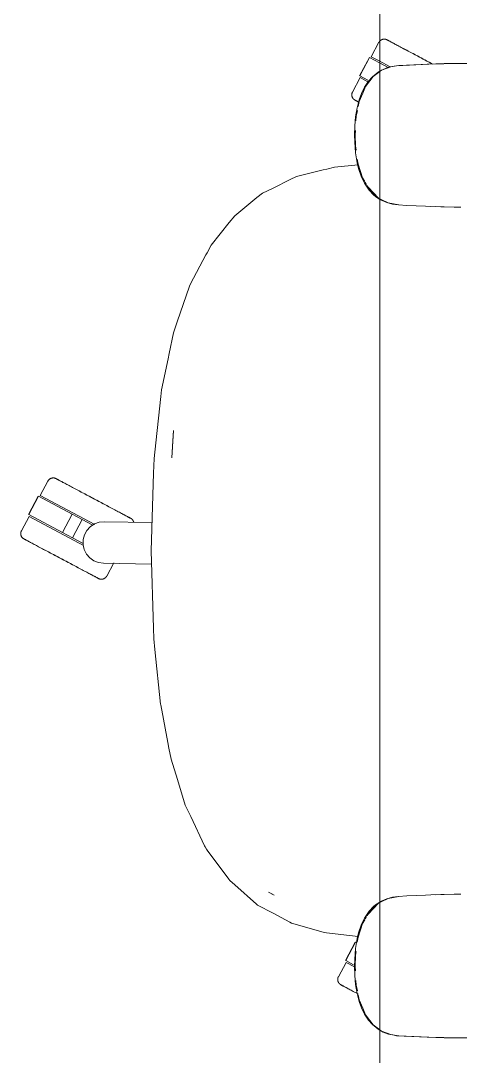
# Model space of a CAD drawing. Header units: millimetres. Extents: x 155927 to 317870, y -36033 to 97293.
# Drawn here: x 224398 to 224693, y 10103 to 10801 of the extents above; entities that cross this region are included whole.
import ezdxf

# ---------------------------------------------------------------- set-up
doc = ezdxf.new("R2010")
doc.units = ezdxf.units.MM
doc.header["$MEASUREMENT"] = 0
doc.layers.add('G-IMPT', color=8, linetype='CONTINUOUS', lineweight=9)
doc.layers.add('I-FURN', color=8, linetype='CONTINUOUS', lineweight=9)

msp = doc.modelspace()

# ---------------------------------------------------------------- linework, layer by layer
at = {"layer": 'G-IMPT'}
for p, q in [((224646.71, 10770.05), (224640.52, 10767.64)), ((224646.54, 10770.07), (224645.19, 10769.7)), ((224646.54, 10770.07), (224648.93, 10770.51)), ((224646.71, 10770.05), (224650.56, 10770.63)), ((224650.58, 10770.76), (224648.93, 10770.51)), ((224672.36, 10771.85), (224650.58, 10770.76)), ((224671.15, 10771.81), (224650.58, 10770.76)), ((224650.58, 10770.76), (224652.18, 10770.88)), ((224672.36, 10771.85), (224652.18, 10770.88)), ((224692.55, 10772.31), (224671.15, 10771.81)), ((224682.72, 10772.15), (224671.15, 10771.81)), ((224671.15, 10771.81), (224672.36, 10771.85)), ((224692.55, 10772.31), (224672.36, 10771.85)), ((224682.72, 10772.15), (224701.94, 10772.36)), ((224692.55, 10772.31), (224682.72, 10772.15)), ((224712.73, 10772.27), (224682.72, 10772.15)), ((224690.51, 10772.29), (224688.6, 10772.22)), ((224693.04, 10772.27), (224690.51, 10772.29)), ((224712.73, 10772.27), (224692.55, 10772.31)), ((224634.89, 10763.47), (224629.68, 10756.68)), ((224631.71, 10760.23), (224634.38, 10763.27)), ((224638.12, 10766.35), (224634.38, 10763.27)), ((224639.31, 10766.74), (224634.89, 10763.47)), ((224639.31, 10767.03), (224638.12, 10766.35)), ((224641.55, 10768.3), (224639.31, 10767.03)), ((224640.52, 10767.64), (224639.31, 10766.74)), ((224641.55, 10768.3), (224645.19, 10769.7)), ((224629.05, 10756.18), (224627.07, 10752.11)), ((224629.68, 10756.68), (224627.84, 10752.29)), ((224629.05, 10756.18), (224631.71, 10760.23)), ((224625.48, 10747.78), (224627.07, 10752.11)), ((224625.51, 10746.66), (224627.84, 10752.29)), ((224623.06, 10736.36), (224624.06, 10742.3)), ((224625.48, 10747.78), (224624.06, 10742.3)), ((224625.51, 10746.66), (224624.8, 10743.2)), ((224623.06, 10736.36), (224622.49, 10730.21)), ((224623.47, 10736.7), (224623.27, 10733.5)), ((224624.24, 10740.45), (224623.47, 10736.7)), ((224622.31, 10723.88), (224622.49, 10730.21)), ((224622.4, 10719.37), (224622.31, 10723.88)), ((224622.87, 10726.98), (224622.68, 10723.88)), ((224622.91, 10716.71), (224622.68, 10723.88)), ((224622.4, 10719.37), (224622.97, 10712.05)), ((224622.91, 10716.71), (224623.31, 10713.93)), ((224624.09, 10705.29), (224622.97, 10712.05)), ((224624.18, 10707.74), (224624.64, 10704.45)), ((224583.29, 10696.1), (224601.23, 10700.51)), ((224601.23, 10700.51), (224603.61, 10701.09)), ((224608.9, 10702.39), (224603.61, 10701.09)), ((224624.77, 10703.83), (224608.9, 10702.39)), ((224625.07, 10701.37), (224624.09, 10705.29)), ((224624.64, 10704.45), (224627.67, 10695.06)), ((224625.07, 10701.37), (224626.81, 10696.28)), ((224578.93, 10693.96), (224567.46, 10688.31)), ((224578.93, 10693.96), (224583.29, 10696.1)), ((224626.81, 10696.28), (224629.01, 10691.64)), ((224627.67, 10695.06), (224629.14, 10692.61)), ((224560.3, 10684.78), (224567.46, 10688.31)), ((224629.01, 10691.64), (224629.82, 10690.27)), ((224629.42, 10692.14), (224630.28, 10690.7)), ((224632.26, 10686.81), (224629.82, 10690.27)), ((224630.75, 10689.91), (224632.63, 10686.76)), ((224631.44, 10688.84), (224632.72, 10687.37)), ((224631.44, 10688.84), (224638.34, 10681.45)), ((224635.13, 10683.77), (224632.26, 10686.81)), ((224632.63, 10686.76), (224638.34, 10681.45)), ((224632.85, 10687.22), (224635.93, 10683.69)), ((224556.64, 10681.81), (224541.69, 10669.64)), ((224556.64, 10681.81), (224560.3, 10684.78)), ((224635.13, 10683.77), (224636.45, 10682.63)), ((224638.34, 10681.45), (224635.93, 10683.69)), ((224639.31, 10680.68), (224636.45, 10682.63)), ((224640.58, 10680.35), (224639.31, 10680.98)), ((224639.67, 10680.43), (224644, 10678.44)), ((224640.58, 10680.35), (224644.84, 10678.25)), ((224647.95, 10677.38), (224644, 10678.44)), ((224644.84, 10678.25), (224652.18, 10676.88)), ((224651.96, 10676.88), (224647.95, 10677.38)), ((224657.62, 10676.59), (224651.96, 10676.88)), ((224657.62, 10676.59), (224670.18, 10675.98)), ((224673.73, 10675.85), (224670.18, 10675.98)), ((224689.4, 10675.48), (224673.73, 10675.85)), ((224677.13, 10675.8), (224680.45, 10675.65)), ((224682.67, 10675.65), (224680.45, 10675.65)), ((224689.4, 10675.48), (224693.91, 10675.42)), ((224541.69, 10669.64), (224537.93, 10664.98)), ((224525.73, 10649.84), (224537.93, 10664.98)), ((224522.29, 10643.34), (224523.02, 10644.71)), ((224525.73, 10649.84), (224523.02, 10644.71)), ((224522.29, 10643.34), (224511.99, 10623.83)), ((224511.99, 10623.83), (224511.12, 10622.17)), ((224502.97, 10598.08), (224511.12, 10622.17)), ((224502.97, 10598.08), (224500.45, 10590.64)), ((224497.58, 10576.82), (224500.45, 10590.64)), ((224496.82, 10573.14), (224497.58, 10576.82)), ((224496.82, 10573.14), (224492.47, 10552.2)), ((224487.85, 10510.33), (224491.98, 10547.78)), ((224492.47, 10552.2), (224491.98, 10547.78)), ((224499.25, 10506.5), (224500.5, 10524.78)), ((224500.5, 10524.78), (224499.89, 10517.83)), ((224499.25, 10506.5), (224499.89, 10517.83)), ((224487.05, 10496.02), (224487.37, 10505.96)), ((224487.85, 10510.33), (224487.37, 10505.96)), ((224487.05, 10496.02), (224485.34, 10443.84)), ((224485.34, 10443.84), (224486.96, 10391.67)), ((224486.96, 10391.67), (224487.19, 10384.42)), ((224487.92, 10377.35), (224487.19, 10384.42)), ((224491.74, 10340.36), (224487.92, 10377.35)), ((224491.74, 10340.36), (224491.83, 10339.9)), ((224496.7, 10314.52), (224491.83, 10339.9)), ((224496.7, 10314.52), (224497.4, 10310.85)), ((224498.86, 10303.25), (224497.4, 10310.85)), ((224503.05, 10289.64), (224498.86, 10303.25)), ((224508.37, 10272.37), (224503.05, 10289.64)), ((224508.37, 10272.37), (224511.56, 10265.61)), ((224512, 10264.69), (224511.56, 10265.61)), ((224521.26, 10245.05), (224512, 10264.69)), ((224521.26, 10245.05), (224521.68, 10244.34)), ((224522.62, 10242.76), (224521.68, 10244.34)), ((224523.08, 10241.99), (224522.62, 10242.76)), ((224523.08, 10241.99), (224537.65, 10222.49)), ((224537.65, 10222.49), (224538.38, 10221.52)), ((224541.64, 10218.65), (224538.38, 10221.52)), ((224541.64, 10218.65), (224556.42, 10205.64)), ((224564.39, 10213.66), (224568.28, 10211.7)), ((224564.39, 10213.66), (224566.69, 10212.48)), ((224566.69, 10212.48), (224568.28, 10211.7)), ((224657.62, 10211.15), (224670.18, 10211.77)), ((224673.73, 10211.89), (224670.18, 10211.77)), ((224689.4, 10212.27), (224673.73, 10211.89)), ((224677.13, 10211.95), (224680.45, 10212.1)), ((224682.67, 10212.1), (224680.45, 10212.1)), ((224689.4, 10212.27), (224693.91, 10212.32)), ((224556.42, 10205.64), (224557.09, 10205.05)), ((224567.53, 10199.47), (224557.09, 10205.05)), ((224631.44, 10198.9), (224638.34, 10206.3)), ((224632.63, 10200.99), (224638.34, 10206.3)), ((224635.13, 10203.98), (224636.45, 10205.12)), ((224638.34, 10206.3), (224635.93, 10204.06)), ((224639.31, 10207.07), (224636.45, 10205.12)), ((224640.58, 10207.4), (224639.31, 10206.77)), ((224639.67, 10207.32), (224644, 10209.31)), ((224640.58, 10207.4), (224644.84, 10209.5)), ((224647.95, 10210.37), (224644, 10209.31)), ((224644.84, 10209.5), (224652.18, 10210.87)), ((224651.96, 10210.87), (224647.95, 10210.37)), ((224657.62, 10211.15), (224651.96, 10210.87)), ((224578.76, 10193.46), (224567.53, 10199.47)), ((224632.26, 10200.94), (224629.82, 10197.48)), ((224630.75, 10197.84), (224632.63, 10200.99)), ((224631.44, 10198.9), (224632.72, 10200.37)), ((224635.13, 10203.98), (224632.26, 10200.94)), ((224632.85, 10200.53), (224635.93, 10204.06)), ((224579.87, 10192.86), (224578.76, 10193.46)), ((224601.22, 10186.85), (224579.87, 10192.86)), ((224624.64, 10183.3), (224627.67, 10192.69)), ((224625.07, 10186.38), (224626.81, 10191.47)), ((224626.81, 10191.47), (224629.01, 10196.11)), ((224627.67, 10192.69), (224629.14, 10195.14)), ((224629.01, 10196.11), (224629.82, 10197.48)), ((224629.42, 10195.61), (224630.28, 10197.05)), ((224601.22, 10186.85), (224603.48, 10186.22)), ((224624.76, 10183.8), (224603.48, 10186.22)), ((224625.07, 10186.38), (224624.09, 10182.46)), ((224624.09, 10182.46), (224622.97, 10175.69)), ((224624.18, 10180.01), (224624.64, 10183.3)), ((224622.4, 10168.38), (224622.97, 10175.69)), ((224622.91, 10171.04), (224622.68, 10163.87)), ((224622.91, 10171.04), (224623.31, 10173.82)), ((224622.4, 10168.38), (224622.31, 10163.87)), ((224622.31, 10163.87), (224622.49, 10157.53)), ((224622.87, 10160.76), (224622.68, 10163.87)), ((224623.06, 10151.38), (224622.49, 10157.53)), ((224623.06, 10151.38), (224624.06, 10145.45)), ((224623.47, 10151.05), (224623.27, 10154.25)), ((224624.24, 10147.3), (224623.47, 10151.05)), ((224625.48, 10139.97), (224624.06, 10145.45)), ((224625.51, 10141.09), (224624.8, 10144.55)), ((224625.48, 10139.97), (224627.07, 10135.64)), ((224625.51, 10141.09), (224627.84, 10135.46)), ((224629.05, 10131.56), (224627.07, 10135.64)), ((224629.68, 10131.07), (224627.84, 10135.46)), ((224629.05, 10131.56), (224631.71, 10127.52)), ((224634.89, 10124.28), (224629.68, 10131.07)), ((224631.71, 10127.52), (224634.38, 10124.48)), ((224638.12, 10121.4), (224634.38, 10124.48)), ((224639.31, 10121.01), (224634.89, 10124.28)), ((224639.31, 10120.72), (224638.12, 10121.4)), ((224640.52, 10120.11), (224639.31, 10121.01)), ((224641.55, 10119.44), (224639.31, 10120.72)), ((224646.71, 10117.7), (224640.52, 10120.11)), ((224641.55, 10119.44), (224645.19, 10118.05)), ((224646.54, 10117.68), (224645.19, 10118.05)), ((224646.54, 10117.68), (224648.93, 10117.24)), ((224646.71, 10117.7), (224650.56, 10117.12)), ((224650.58, 10116.98), (224648.93, 10117.24)), ((224671.15, 10115.94), (224650.58, 10116.98)), ((224672.36, 10115.9), (224650.58, 10116.98)), ((224650.58, 10116.98), (224652.18, 10116.87)), ((224672.36, 10115.9), (224652.18, 10116.87)), ((224692.55, 10115.43), (224671.15, 10115.94)), ((224682.72, 10115.59), (224671.15, 10115.94)), ((224671.15, 10115.94), (224672.36, 10115.9)), ((224692.55, 10115.43), (224672.36, 10115.9)), ((224712.73, 10115.48), (224682.72, 10115.59)), ((224692.55, 10115.43), (224682.72, 10115.59)), ((224682.72, 10115.59), (224701.94, 10115.39)), ((224690.51, 10115.45), (224688.6, 10115.52)), ((224693.04, 10115.48), (224690.51, 10115.45)), ((224712.73, 10115.48), (224692.55, 10115.43))]:
    msp.add_line(p, q, dxfattribs=at)
at = {"layer": 'I-FURN'}
for p, q in [((224639.31, 9386.07), (224639.31, 10986.07)), ((224639.31, 10986.07), (224639.31, 9386.07)), ((224638.75, 10786.51), (224633.6, 10776.82)), ((224638.75, 10786.51), (224638.83, 10786.65)), ((224638.83, 10786.65), (224638.91, 10786.78)), ((224638.91, 10786.78), (224639, 10786.92)), ((224639, 10786.92), (224639.09, 10787.05)), ((224639.09, 10787.05), (224639.19, 10787.18)), ((224639.19, 10787.18), (224639.3, 10787.3)), ((224639.3, 10787.3), (224639.41, 10787.42)), ((224639.41, 10787.42), (224639.52, 10787.53)), ((224639.52, 10787.53), (224639.64, 10787.64)), ((224639.64, 10787.64), (224639.77, 10787.74)), ((224639.77, 10787.74), (224639.89, 10787.84)), ((224639.89, 10787.84), (224640.02, 10787.94)), ((224640.02, 10787.94), (224640.16, 10788.02)), ((224640.16, 10788.02), (224640.3, 10788.11)), ((224640.3, 10788.11), (224640.44, 10788.19)), ((224640.44, 10788.19), (224640.58, 10788.26)), ((224640.58, 10788.26), (224640.73, 10788.32)), ((224640.73, 10788.32), (224640.88, 10788.38)), ((224640.88, 10788.38), (224641.03, 10788.44)), ((224641.03, 10788.44), (224641.18, 10788.49)), ((224641.18, 10788.49), (224641.34, 10788.53)), ((224641.34, 10788.53), (224641.5, 10788.56)), ((224641.5, 10788.56), (224641.66, 10788.59)), ((224641.66, 10788.59), (224641.82, 10788.61)), ((224641.82, 10788.61), (224641.98, 10788.63)), ((224641.98, 10788.63), (224642.14, 10788.64)), ((224642.14, 10788.64), (224642.3, 10788.64)), ((224642.3, 10788.64), (224642.46, 10788.64)), ((224642.46, 10788.64), (224642.62, 10788.63)), ((224642.62, 10788.63), (224642.78, 10788.62)), ((224642.78, 10788.62), (224642.94, 10788.59)), ((224642.94, 10788.59), (224643.1, 10788.57)), ((224643.1, 10788.57), (224643.26, 10788.53)), ((224643.26, 10788.53), (224643.41, 10788.49)), ((224643.41, 10788.49), (224643.57, 10788.44)), ((224643.57, 10788.44), (224643.72, 10788.39)), ((224643.72, 10788.39), (224643.87, 10788.33)), ((224643.87, 10788.33), (224644.01, 10788.26)), ((224644.01, 10788.26), (224644.16, 10788.19)), ((224644.16, 10788.19), (224644.2, 10788.17)), ((224644.2, 10788.17), (224644.22, 10788.16)), ((224644.25, 10788.15), (224644.2, 10788.17)), ((224644.2, 10788.17), (224644.2, 10788.17)), ((224644.22, 10788.16), (224644.28, 10788.13)), ((224644.33, 10788.1), (224644.25, 10788.15)), ((224644.28, 10788.13), (224644.38, 10788.08)), ((224644.45, 10788.04), (224644.33, 10788.1)), ((224644.38, 10788.08), (224644.52, 10788)), ((224644.61, 10787.95), (224644.45, 10788.04)), ((224644.52, 10788), (224644.7, 10787.91)), ((224644.81, 10787.85), (224644.61, 10787.95)), ((224644.7, 10787.91), (224644.92, 10787.79)), ((224645.05, 10787.72), (224644.81, 10787.85)), ((224644.92, 10787.79), (224645.18, 10787.65)), ((224645.33, 10787.57), (224645.05, 10787.72)), ((224645.18, 10787.65), (224645.47, 10787.49)), ((224645.65, 10787.4), (224645.33, 10787.57)), ((224645.47, 10787.49), (224645.81, 10787.32)), ((224646.01, 10787.21), (224645.65, 10787.4)), ((224645.81, 10787.32), (224646.18, 10787.12)), ((224646.4, 10787), (224646.01, 10787.21)), ((224646.18, 10787.12), (224646.59, 10786.9)), ((224646.83, 10786.77), (224646.4, 10787)), ((224646.59, 10786.9), (224647.04, 10786.66)), ((224647.29, 10786.53), (224646.83, 10786.77)), ((224647.04, 10786.66), (224647.52, 10786.41)), ((224647.8, 10786.26), (224647.29, 10786.53)), ((224647.52, 10786.41), (224648.04, 10786.13)), ((224648.33, 10785.98), (224647.8, 10786.26)), ((224648.04, 10786.13), (224648.59, 10785.84)), ((224648.9, 10785.67), (224648.33, 10785.98)), ((224648.59, 10785.84), (224649.17, 10785.53)), ((224649.5, 10785.35), (224648.9, 10785.67)), ((224650.14, 10785.02), (224649.5, 10785.35)), ((224650.8, 10784.66), (224650.14, 10785.02)), ((224651.49, 10784.29), (224650.8, 10784.66)), ((224652.22, 10783.91), (224651.49, 10784.29)), ((224652.97, 10783.51), (224652.22, 10783.91)), ((224653.74, 10783.1), (224652.97, 10783.51)), ((224654.54, 10782.67), (224653.74, 10783.1)), ((224655.37, 10782.23), (224654.54, 10782.67)), ((224654.92, 10782.47), (224655.75, 10782.03)), ((224656.21, 10781.78), (224655.37, 10782.23)), ((224655.75, 10782.03), (224656.61, 10781.57)), ((224657.08, 10781.32), (224656.21, 10781.78)), ((224656.61, 10781.57), (224657.49, 10781.11)), ((224657.97, 10780.85), (224657.08, 10781.32)), ((224657.49, 10781.11), (224658.38, 10780.63)), ((224658.87, 10780.37), (224657.97, 10780.85)), ((224658.38, 10780.63), (224659.3, 10780.14)), ((224659.8, 10779.88), (224658.87, 10780.37)), ((224659.3, 10780.14), (224660.23, 10779.65)), ((224660.73, 10779.38), (224659.8, 10779.88)), ((224660.23, 10779.65), (224661.17, 10779.15)), ((224661.69, 10778.87), (224660.73, 10779.38)), ((224661.17, 10779.15), (224662.13, 10778.64)), ((224662.65, 10778.36), (224661.69, 10778.87)), ((224662.13, 10778.64), (224663.1, 10778.12)), ((224663.62, 10777.84), (224662.65, 10778.36)), ((224663.1, 10778.12), (224664.08, 10777.6)), ((224664.61, 10777.32), (224663.62, 10777.84)), ((224664.08, 10777.6), (224665.06, 10777.08)), ((224665.6, 10776.79), (224664.61, 10777.32)), ((224665.06, 10777.08), (224666.06, 10776.55)), ((224632.3, 10776.38), (224625.73, 10764.01)), ((224625.9, 10763.92), (224632.47, 10776.29)), ((224632.47, 10776.29), (224639.17, 10772.73)), ((224638.88, 10774.01), (224633.6, 10776.82)), ((224646.26, 10770.09), (224638.88, 10774.01)), ((224639.17, 10772.73), (224644.98, 10769.64)), ((224666.6, 10776.26), (224665.6, 10776.79)), ((224666.06, 10776.55), (224667.06, 10776.02)), ((224667.6, 10775.73), (224666.6, 10776.26)), ((224667.06, 10776.02), (224668.06, 10775.49)), ((224668.6, 10775.2), (224667.6, 10775.73)), ((224668.06, 10775.49), (224669.06, 10774.95)), ((224669.61, 10774.66), (224668.6, 10775.2)), ((224669.06, 10774.95), (224670.07, 10774.42)), ((224670.61, 10774.13), (224669.61, 10774.66)), ((224670.07, 10774.42), (224671.07, 10773.88)), ((224671.61, 10773.6), (224670.61, 10774.13)), ((224671.07, 10773.88), (224672.07, 10773.35)), ((224672.61, 10773.06), (224671.61, 10773.6)), ((224672.07, 10773.35), (224673.07, 10772.82)), ((224673.61, 10772.54), (224672.61, 10773.06)), ((224673.07, 10772.82), (224674.06, 10772.29)), ((224674.6, 10772.01), (224673.61, 10772.54)), ((224674.06, 10772.29), (224675.05, 10771.77)), ((224631.19, 10761.11), (224625.9, 10763.92)), ((224626.09, 10762.69), (224620.94, 10753.01)), ((224631.28, 10759.93), (224626.09, 10762.69)), ((224620.46, 10751.11), (224620.47, 10751.27)), ((224620.47, 10750.95), (224620.46, 10751.11)), ((224620.47, 10751.27), (224620.48, 10751.43)), ((224620.48, 10750.79), (224620.47, 10750.95)), ((224620.48, 10751.43), (224620.49, 10751.59)), ((224620.49, 10750.62), (224620.48, 10750.79)), ((224620.49, 10751.59), (224620.51, 10751.75)), ((224620.52, 10750.47), (224620.49, 10750.62)), ((224620.51, 10751.75), (224620.54, 10751.91)), ((224620.55, 10750.31), (224620.52, 10750.47)), ((224620.54, 10751.91), (224620.58, 10752.07)), ((224620.58, 10750.15), (224620.55, 10750.31)), ((224620.58, 10752.07), (224620.62, 10752.22)), ((224620.62, 10749.99), (224620.58, 10750.15)), ((224620.62, 10752.22), (224620.67, 10752.38)), ((224620.67, 10749.84), (224620.62, 10749.99)), ((224620.67, 10752.38), (224620.72, 10752.53)), ((224620.73, 10749.69), (224620.67, 10749.84)), ((224620.72, 10752.53), (224620.78, 10752.68)), ((224620.79, 10749.54), (224620.73, 10749.69)), ((224620.78, 10752.68), (224620.84, 10752.82)), ((224620.85, 10749.39), (224620.79, 10749.54)), ((224620.84, 10752.82), (224620.92, 10752.97)), ((224620.92, 10749.25), (224620.85, 10749.39)), ((224620.92, 10752.97), (224620.94, 10753.01)), ((224621, 10749.11), (224620.92, 10749.25)), ((224621.08, 10748.97), (224621, 10749.11)), ((224621.17, 10748.83), (224621.08, 10748.97)), ((224621.27, 10748.7), (224621.17, 10748.83)), ((224621.37, 10748.57), (224621.27, 10748.7)), ((224621.47, 10748.45), (224621.37, 10748.57)), ((224621.58, 10748.33), (224621.47, 10748.45)), ((224621.69, 10748.22), (224621.58, 10748.33)), ((224621.81, 10748.11), (224621.69, 10748.22)), ((224621.93, 10748), (224621.81, 10748.11)), ((224622.06, 10747.9), (224621.93, 10748)), ((224622.19, 10747.81), (224622.06, 10747.9)), ((224622.32, 10747.72), (224622.19, 10747.81)), ((224622.46, 10747.64), (224622.32, 10747.72)), ((224622.6, 10747.56), (224622.46, 10747.64)), ((224622.61, 10747.55), (224622.6, 10747.56)), ((224622.6, 10747.56), (224622.62, 10747.55)), ((224622.65, 10747.53), (224622.61, 10747.55)), ((224622.62, 10747.55), (224622.68, 10747.51)), ((224622.73, 10747.49), (224622.65, 10747.53)), ((224622.68, 10747.51), (224622.78, 10747.46)), ((224622.85, 10747.42), (224622.73, 10747.49)), ((224622.78, 10747.46), (224622.92, 10747.39)), ((224623.02, 10747.34), (224622.85, 10747.42)), ((224622.92, 10747.39), (224623.1, 10747.29)), ((224623.22, 10747.23), (224623.02, 10747.34)), ((224623.1, 10747.29), (224623.32, 10747.17)), ((224623.46, 10747.1), (224623.22, 10747.23)), ((224623.32, 10747.17), (224623.58, 10747.04)), ((224623.74, 10746.95), (224623.46, 10747.1)), ((224623.58, 10747.04), (224623.88, 10746.88)), ((224624.05, 10746.78), (224623.74, 10746.95)), ((224623.88, 10746.88), (224624.21, 10746.7)), ((224624.41, 10746.6), (224624.05, 10746.78)), ((224624.21, 10746.7), (224624.59, 10746.5)), ((224624.8, 10746.39), (224624.41, 10746.6)), ((224624.59, 10746.5), (224625, 10746.28)), ((224625.23, 10746.16), (224624.8, 10746.39)), ((224415.89, 10490.77), (224410.74, 10481.08)), ((224415.89, 10490.77), (224415.97, 10490.91)), ((224415.97, 10490.91), (224416.06, 10491.05)), ((224416.06, 10491.05), (224416.14, 10491.18)), ((224416.14, 10491.18), (224416.24, 10491.31)), ((224416.24, 10491.31), (224416.34, 10491.44)), ((224416.34, 10491.44), (224416.44, 10491.56)), ((224416.44, 10491.56), (224416.55, 10491.68)), ((224416.55, 10491.68), (224416.67, 10491.79)), ((224416.67, 10491.79), (224416.79, 10491.9)), ((224416.79, 10491.9), (224416.91, 10492)), ((224416.91, 10492), (224417.04, 10492.1)), ((224417.04, 10492.1), (224417.17, 10492.2)), ((224417.17, 10492.2), (224417.3, 10492.29)), ((224417.3, 10492.29), (224417.44, 10492.37)), ((224417.44, 10492.37), (224417.58, 10492.45)), ((224417.58, 10492.45), (224417.73, 10492.52)), ((224417.73, 10492.52), (224417.87, 10492.58)), ((224417.87, 10492.58), (224418.02, 10492.64)), ((224418.02, 10492.64), (224418.18, 10492.7)), ((224418.18, 10492.7), (224418.33, 10492.75)), ((224418.33, 10492.75), (224418.48, 10492.79)), ((224418.48, 10492.79), (224418.64, 10492.82)), ((224418.64, 10492.82), (224418.8, 10492.85)), ((224418.8, 10492.85), (224418.96, 10492.88)), ((224418.96, 10492.88), (224419.12, 10492.89)), ((224419.12, 10492.89), (224419.28, 10492.9)), ((224419.28, 10492.9), (224419.44, 10492.91)), ((224419.44, 10492.91), (224419.6, 10492.9)), ((224419.6, 10492.9), (224419.76, 10492.89)), ((224419.76, 10492.89), (224419.93, 10492.88)), ((224419.93, 10492.88), (224420.08, 10492.86)), ((224420.08, 10492.86), (224420.24, 10492.83)), ((224420.24, 10492.83), (224420.4, 10492.79)), ((224420.4, 10492.79), (224420.56, 10492.75)), ((224420.56, 10492.75), (224420.71, 10492.7)), ((224420.71, 10492.7), (224420.86, 10492.65)), ((224420.86, 10492.65), (224421.01, 10492.59)), ((224421.01, 10492.59), (224421.16, 10492.53)), ((224421.16, 10492.53), (224421.3, 10492.45)), ((224421.3, 10492.45), (224421.34, 10492.43)), ((224421.34, 10492.43), (224421.36, 10492.42)), ((224421.35, 10492.43), (224421.34, 10492.43)), ((224421.39, 10492.41), (224421.35, 10492.43)), ((224421.36, 10492.42), (224421.42, 10492.39)), ((224421.47, 10492.37), (224421.39, 10492.41)), ((224421.42, 10492.39), (224421.52, 10492.34)), ((224421.59, 10492.3), (224421.47, 10492.37)), ((224421.52, 10492.34), (224421.66, 10492.26)), ((224421.76, 10492.21), (224421.59, 10492.3)), ((224421.66, 10492.26), (224421.84, 10492.17)), ((224421.96, 10492.11), (224421.76, 10492.21)), ((224421.84, 10492.17), (224422.06, 10492.05)), ((224422.2, 10491.98), (224421.96, 10492.11)), ((224422.06, 10492.05), (224422.32, 10491.91)), ((224422.48, 10491.83), (224422.2, 10491.98)), ((224422.32, 10491.91), (224422.62, 10491.76)), ((224422.8, 10491.66), (224422.48, 10491.83)), ((224422.62, 10491.76), (224422.95, 10491.58)), ((224423.15, 10491.47), (224422.8, 10491.66)), ((224422.95, 10491.58), (224423.33, 10491.38)), ((224423.54, 10491.26), (224423.15, 10491.47)), ((224423.33, 10491.38), (224423.74, 10491.16)), ((224423.97, 10491.04), (224423.54, 10491.26)), ((224423.74, 10491.16), (224424.18, 10490.92)), ((224424.44, 10490.79), (224423.97, 10491.04)), ((224424.18, 10490.92), (224424.67, 10490.67)), ((224424.94, 10490.52), (224424.44, 10490.79)), ((224424.67, 10490.67), (224425.18, 10490.39)), ((224425.48, 10490.24), (224424.94, 10490.52)), ((224425.18, 10490.39), (224425.73, 10490.1)), ((224426.05, 10489.93), (224425.48, 10490.24)), ((224425.73, 10490.1), (224426.32, 10489.79)), ((224426.65, 10489.61), (224426.05, 10489.93)), ((224427.28, 10489.28), (224426.65, 10489.61)), ((224427.94, 10488.92), (224427.28, 10489.28)), ((224428.64, 10488.56), (224427.94, 10488.92)), ((224429.36, 10488.17), (224428.64, 10488.56)), ((224430.11, 10487.77), (224429.36, 10488.17)), ((224430.89, 10487.36), (224430.11, 10487.77)), ((224431.69, 10486.93), (224430.89, 10487.36)), ((224432.51, 10486.5), (224431.69, 10486.93)), ((224432.06, 10486.73), (224432.9, 10486.29)), ((224433.36, 10486.05), (224432.51, 10486.5)), ((224432.9, 10486.29), (224433.76, 10485.83)), ((224434.23, 10485.58), (224433.36, 10486.05)), ((224433.76, 10485.83), (224434.63, 10485.37)), ((224435.11, 10485.11), (224434.23, 10485.58)), ((224434.63, 10485.37), (224435.53, 10484.89)), ((224436.02, 10484.63), (224435.11, 10485.11)), ((224435.53, 10484.89), (224436.44, 10484.41)), ((224436.94, 10484.14), (224436.02, 10484.63)), ((224436.44, 10484.41), (224437.37, 10483.91)), ((224437.88, 10483.64), (224436.94, 10484.14)), ((224437.37, 10483.91), (224438.32, 10483.41)), ((224409.45, 10480.64), (224402.88, 10468.28)), ((224403.05, 10468.19), (224409.62, 10480.55)), ((224409.62, 10480.55), (224432.33, 10468.47)), ((224447.49, 10461.54), (224410.74, 10481.08)), ((224438.83, 10483.14), (224437.88, 10483.64)), ((224438.32, 10483.41), (224439.27, 10482.9)), ((224439.79, 10482.62), (224438.83, 10483.14)), ((224439.27, 10482.9), (224440.24, 10482.39)), ((224440.77, 10482.11), (224439.79, 10482.62)), ((224440.24, 10482.39), (224441.22, 10481.87)), ((224441.75, 10481.58), (224440.77, 10482.11)), ((224441.22, 10481.87), (224442.21, 10481.34)), ((224442.74, 10481.06), (224441.75, 10481.58)), ((224442.21, 10481.34), (224443.2, 10480.81)), ((224443.74, 10480.53), (224442.74, 10481.06)), ((224443.2, 10480.81), (224444.2, 10480.28)), ((224444.74, 10479.99), (224443.74, 10480.53)), ((224444.2, 10480.28), (224445.2, 10479.75)), ((224445.75, 10479.46), (224444.74, 10479.99)), ((224445.2, 10479.75), (224446.21, 10479.21)), ((224446.75, 10478.92), (224445.75, 10479.46)), ((224446.21, 10479.21), (224447.21, 10478.68)), ((224447.76, 10478.39), (224446.75, 10478.92)), ((224447.21, 10478.68), (224448.22, 10478.14)), ((224448.76, 10477.86), (224447.76, 10478.39)), ((224448.22, 10478.14), (224449.22, 10477.61)), ((224449.76, 10477.33), (224448.76, 10477.86)), ((224449.22, 10477.61), (224450.22, 10477.08)), ((224450.75, 10476.8), (224449.76, 10477.33)), ((224450.22, 10477.08), (224451.21, 10476.55)), ((224451.74, 10476.27), (224450.75, 10476.8)), ((224451.21, 10476.55), (224452.19, 10476.03)), ((224452.72, 10475.75), (224451.74, 10476.27)), ((224452.19, 10476.03), (224453.17, 10475.51)), ((224453.69, 10475.24), (224452.72, 10475.75)), ((224453.17, 10475.51), (224454.13, 10475)), ((224454.64, 10474.73), (224453.69, 10475.24)), ((224454.13, 10475), (224455.08, 10474.5)), ((224455.59, 10474.23), (224454.64, 10474.73)), ((224455.08, 10474.5), (224456.02, 10474)), ((224456.52, 10473.73), (224455.59, 10474.23)), ((224456.02, 10474), (224456.94, 10473.51)), ((224457.43, 10473.25), (224456.52, 10473.73)), ((224456.94, 10473.51), (224457.85, 10473.02)), ((224458.33, 10472.77), (224457.43, 10473.25)), ((224459.21, 10472.3), (224458.33, 10472.77)), ((224460.06, 10471.85), (224459.21, 10472.3)), ((224460.9, 10471.4), (224460.06, 10471.85)), ((224461.71, 10470.97), (224460.9, 10471.4)), ((224462.5, 10470.55), (224461.71, 10470.97)), ((224463.26, 10470.15), (224462.5, 10470.55)), ((224463.99, 10469.76), (224463.26, 10470.15)), ((224464.7, 10469.38), (224463.99, 10469.76)), ((224403.23, 10466.96), (224398.08, 10457.27)), ((224425.76, 10456.11), (224403.05, 10468.19)), ((224439.95, 10447.43), (224403.23, 10466.96)), ((224425.76, 10456.11), (224432.33, 10468.47)), ((224432.33, 10468.47), (224438.97, 10464.94)), ((224432.4, 10452.58), (224438.97, 10464.94)), ((224438.97, 10464.94), (224446.11, 10461.14)), ((224447.24, 10461.87), (224450.42, 10463.01)), ((224450.42, 10463.01), (224453.77, 10463.36)), ((224453.77, 10463.36), (224485.96, 10462.8)), ((224465.38, 10469.02), (224464.7, 10469.38)), ((224466.03, 10468.68), (224465.38, 10469.02)), ((224466.64, 10468.35), (224466.03, 10468.68)), ((224467.23, 10468.04), (224466.64, 10468.35)), ((224466.92, 10468.2), (224467.48, 10467.9)), ((224467.78, 10467.74), (224467.23, 10468.04)), ((224467.48, 10467.9), (224468.02, 10467.62)), ((224468.29, 10467.47), (224467.78, 10467.74)), ((224468.02, 10467.62), (224468.52, 10467.35)), ((224468.78, 10467.21), (224468.29, 10467.47)), ((224468.52, 10467.35), (224468.99, 10467.1)), ((224469.22, 10466.98), (224468.78, 10467.21)), ((224468.99, 10467.1), (224469.42, 10466.87)), ((224469.63, 10466.76), (224469.22, 10466.98)), ((224469.42, 10466.87), (224469.81, 10466.66)), ((224470.01, 10466.56), (224469.63, 10466.76)), ((224469.81, 10466.66), (224470.17, 10466.48)), ((224470.34, 10466.38), (224470.01, 10466.56)), ((224470.17, 10466.48), (224470.48, 10466.31)), ((224470.64, 10466.22), (224470.34, 10466.38)), ((224470.48, 10466.31), (224470.76, 10466.16)), ((224470.9, 10466.09), (224470.64, 10466.22)), ((224470.76, 10466.16), (224471, 10466.03)), ((224471.12, 10465.97), (224470.9, 10466.09)), ((224471, 10466.03), (224471.2, 10465.92)), ((224471.3, 10465.87), (224471.12, 10465.97)), ((224471.2, 10465.92), (224471.37, 10465.84)), ((224471.44, 10465.8), (224471.3, 10465.87)), ((224471.37, 10465.84), (224471.49, 10465.77)), ((224471.54, 10465.75), (224471.44, 10465.8)), ((224471.49, 10465.77), (224471.57, 10465.73)), ((224471.6, 10465.71), (224471.54, 10465.75)), ((224471.57, 10465.73), (224471.61, 10465.71)), ((224471.62, 10465.7), (224471.6, 10465.71)), ((224471.61, 10465.71), (224471.62, 10465.7)), ((224471.62, 10465.7), (224471.76, 10465.62)), ((224471.76, 10465.62), (224471.9, 10465.54)), ((224471.9, 10465.54), (224472.03, 10465.45)), ((224472.03, 10465.45), (224472.16, 10465.36)), ((224472.16, 10465.36), (224472.29, 10465.26)), ((224472.29, 10465.26), (224472.41, 10465.15)), ((224472.41, 10465.15), (224472.53, 10465.04)), ((224472.53, 10465.04), (224472.64, 10464.93)), ((224472.64, 10464.93), (224472.75, 10464.81)), ((224472.75, 10464.81), (224472.85, 10464.69)), ((224472.85, 10464.69), (224472.95, 10464.56)), ((224472.95, 10464.56), (224473.05, 10464.43)), ((224473.05, 10464.43), (224473.14, 10464.29)), ((224473.14, 10464.29), (224473.22, 10464.15)), ((224473.22, 10464.15), (224473.3, 10464.01)), ((224473.3, 10464.01), (224473.37, 10463.87)), ((224473.37, 10463.87), (224473.43, 10463.72)), ((224473.43, 10463.72), (224473.49, 10463.57)), ((224473.49, 10463.57), (224473.55, 10463.42)), ((224473.55, 10463.42), (224473.6, 10463.27)), ((224473.6, 10463.27), (224473.64, 10463.11)), ((224473.64, 10463.11), (224473.67, 10462.95)), ((224397.62, 10455.69), (224397.64, 10455.85)), ((224397.64, 10455.85), (224397.66, 10456.01)), ((224397.66, 10456.01), (224397.69, 10456.17)), ((224397.69, 10456.17), (224397.72, 10456.33)), ((224397.72, 10456.33), (224397.76, 10456.48)), ((224397.76, 10456.48), (224397.81, 10456.64)), ((224397.81, 10456.64), (224397.86, 10456.79)), ((224397.86, 10456.79), (224397.92, 10456.94)), ((224397.92, 10456.94), (224397.99, 10457.09)), ((224397.99, 10457.09), (224398.06, 10457.23)), ((224398.06, 10457.23), (224398.08, 10457.27)), ((224432.4, 10452.58), (224425.76, 10456.11)), ((224440.53, 10454.56), (224442.15, 10457.52)), ((224442.15, 10457.52), (224444.43, 10460)), ((224444.43, 10460), (224447.24, 10461.87)), ((224397.61, 10455.53), (224397.62, 10455.69)), ((224397.61, 10455.37), (224397.61, 10455.53)), ((224397.61, 10455.21), (224397.61, 10455.37)), ((224397.62, 10455.05), (224397.61, 10455.21)), ((224397.64, 10454.89), (224397.62, 10455.05)), ((224397.66, 10454.73), (224397.64, 10454.89)), ((224397.69, 10454.57), (224397.66, 10454.73)), ((224397.73, 10454.41), (224397.69, 10454.57)), ((224397.77, 10454.26), (224397.73, 10454.41)), ((224397.82, 10454.1), (224397.77, 10454.26)), ((224397.87, 10453.95), (224397.82, 10454.1)), ((224397.93, 10453.8), (224397.87, 10453.95)), ((224398, 10453.65), (224397.93, 10453.8)), ((224398.07, 10453.51), (224398, 10453.65)), ((224398.15, 10453.37), (224398.07, 10453.51)), ((224398.23, 10453.23), (224398.15, 10453.37)), ((224398.32, 10453.09), (224398.23, 10453.23)), ((224398.41, 10452.96), (224398.32, 10453.09)), ((224398.51, 10452.84), (224398.41, 10452.96)), ((224398.62, 10452.71), (224398.51, 10452.84)), ((224398.72, 10452.59), (224398.62, 10452.71)), ((224398.84, 10452.48), (224398.72, 10452.59)), ((224398.96, 10452.37), (224398.84, 10452.48)), ((224399.08, 10452.27), (224398.96, 10452.37)), ((224399.2, 10452.17), (224399.08, 10452.27)), ((224399.34, 10452.07), (224399.2, 10452.17)), ((224399.47, 10451.98), (224399.34, 10452.07)), ((224399.61, 10451.9), (224399.47, 10451.98)), ((224399.75, 10451.82), (224399.61, 10451.9)), ((224399.8, 10451.79), (224399.75, 10451.82)), ((224399.75, 10451.82), (224399.75, 10451.82)), ((224399.75, 10451.82), (224399.77, 10451.81)), ((224399.77, 10451.81), (224399.83, 10451.78)), ((224399.88, 10451.75), (224399.8, 10451.79)), ((224399.83, 10451.78), (224399.93, 10451.72)), ((224400, 10451.68), (224399.88, 10451.75)), ((224399.93, 10451.72), (224400.07, 10451.65)), ((224400.16, 10451.6), (224400, 10451.68)), ((224400.07, 10451.65), (224400.25, 10451.55)), ((224400.36, 10451.49), (224400.16, 10451.6)), ((224400.25, 10451.55), (224400.47, 10451.44)), ((224400.6, 10451.36), (224400.36, 10451.49)), ((224400.47, 10451.44), (224400.73, 10451.3)), ((224400.88, 10451.22), (224400.6, 10451.36)), ((224400.73, 10451.3), (224401.02, 10451.14)), ((224401.2, 10451.05), (224400.88, 10451.22)), ((224401.02, 10451.14), (224401.36, 10450.96)), ((224401.56, 10450.86), (224401.2, 10451.05)), ((224401.36, 10450.96), (224401.73, 10450.76)), ((224401.95, 10450.65), (224401.56, 10450.86)), ((224401.73, 10450.76), (224402.14, 10450.55)), ((224402.38, 10450.42), (224401.95, 10450.65)), ((224402.14, 10450.55), (224402.59, 10450.31)), ((224402.84, 10450.17), (224402.38, 10450.42)), ((224402.59, 10450.31), (224403.07, 10450.05)), ((224403.34, 10449.91), (224402.84, 10450.17)), ((224403.07, 10450.05), (224403.59, 10449.78)), ((224403.88, 10449.62), (224403.34, 10449.91)), ((224403.59, 10449.78), (224404.14, 10449.48)), ((224404.45, 10449.32), (224403.88, 10449.62)), ((224404.14, 10449.48), (224404.72, 10449.17)), ((224404.72, 10449.17), (224405.34, 10448.85)), ((224405.34, 10448.85), (224405.99, 10448.5)), ((224439.54, 10448.78), (224432.4, 10452.58)), ((224439.61, 10447.92), (224439.67, 10451.3)), ((224439.67, 10451.3), (224440.53, 10454.56)), ((224405.99, 10448.5), (224406.66, 10448.14)), ((224406.66, 10448.14), (224407.37, 10447.77)), ((224407.37, 10447.77), (224408.11, 10447.37)), ((224408.11, 10447.37), (224408.87, 10446.97)), ((224408.87, 10446.97), (224409.66, 10446.55)), ((224409.66, 10446.55), (224410.47, 10446.12)), ((224410.47, 10446.12), (224411.3, 10445.67)), ((224411.3, 10445.67), (224412.16, 10445.22)), ((224412.16, 10445.22), (224413.04, 10444.75)), ((224413.04, 10444.75), (224413.93, 10444.28)), ((224414.42, 10444.02), (224413.52, 10444.5)), ((224413.93, 10444.28), (224414.85, 10443.79)), ((224415.35, 10443.52), (224414.42, 10444.02)), ((224414.85, 10443.79), (224415.78, 10443.3)), ((224416.28, 10443.03), (224415.35, 10443.52)), ((224415.78, 10443.3), (224416.72, 10442.79)), ((224417.24, 10442.52), (224416.28, 10443.03)), ((224416.72, 10442.79), (224417.68, 10442.29)), ((224418.2, 10442.01), (224417.24, 10442.52)), ((224417.68, 10442.29), (224418.65, 10441.77)), ((224419.17, 10441.49), (224418.2, 10442.01)), ((224440.36, 10444.64), (224439.61, 10447.92)), ((224441.88, 10441.62), (224440.36, 10444.64)), ((224418.65, 10441.77), (224419.63, 10441.25)), ((224420.16, 10440.97), (224419.17, 10441.49)), ((224419.63, 10441.25), (224420.61, 10440.72)), ((224421.15, 10440.44), (224420.16, 10440.97)), ((224420.61, 10440.72), (224421.61, 10440.2)), ((224422.15, 10439.91), (224421.15, 10440.44)), ((224421.61, 10440.2), (224422.61, 10439.66)), ((224423.15, 10439.38), (224422.15, 10439.91)), ((224422.61, 10439.66), (224423.61, 10439.13)), ((224424.15, 10438.84), (224423.15, 10439.38)), ((224423.61, 10439.13), (224424.61, 10438.6)), ((224425.16, 10438.31), (224424.15, 10438.84)), ((224424.61, 10438.6), (224425.62, 10438.06)), ((224426.16, 10437.77), (224425.16, 10438.31)), ((224425.62, 10438.06), (224426.62, 10437.53)), ((224427.16, 10437.24), (224426.16, 10437.77)), ((224426.62, 10437.53), (224427.62, 10437)), ((224428.16, 10436.71), (224427.16, 10437.24)), ((224427.62, 10437), (224428.62, 10436.47)), ((224429.16, 10436.18), (224428.16, 10436.71)), ((224428.62, 10436.47), (224429.61, 10435.94)), ((224430.14, 10435.66), (224429.16, 10436.18)), ((224429.61, 10435.94), (224430.6, 10435.42)), ((224431.12, 10435.14), (224430.14, 10435.66)), ((224430.6, 10435.42), (224431.57, 10434.9)), ((224432.09, 10434.62), (224431.12, 10435.14)), ((224431.57, 10434.9), (224432.53, 10434.39)), ((224444.07, 10439.06), (224441.88, 10441.62)), ((224446.81, 10437.09), (224444.07, 10439.06)), ((224449.94, 10435.84), (224446.81, 10437.09)), ((224453.28, 10435.38), (224449.94, 10435.84)), ((224485.62, 10434.81), (224453.28, 10435.38)), ((224455.47, 10426.75), (224460.17, 10435.6)), ((224433.05, 10434.11), (224432.09, 10434.62)), ((224432.53, 10434.39), (224433.49, 10433.88)), ((224433.99, 10433.61), (224433.05, 10434.11)), ((224433.49, 10433.88), (224434.42, 10433.38)), ((224434.92, 10433.12), (224433.99, 10433.61)), ((224434.42, 10433.38), (224435.35, 10432.89)), ((224435.84, 10432.63), (224434.92, 10433.12)), ((224435.35, 10432.89), (224436.25, 10432.41)), ((224436.73, 10432.15), (224435.84, 10432.63)), ((224436.25, 10432.41), (224437.14, 10431.94)), ((224437.61, 10431.69), (224436.73, 10432.15)), ((224437.14, 10431.94), (224438.01, 10431.48)), ((224438.47, 10431.23), (224437.61, 10431.69)), ((224438.01, 10431.48), (224438.85, 10431.03)), ((224439.3, 10430.79), (224438.47, 10431.23)), ((224438.85, 10431.03), (224439.68, 10430.59)), ((224439.68, 10430.59), (224440.48, 10430.16)), ((224440.48, 10430.16), (224441.25, 10429.75)), ((224441.25, 10429.75), (224442, 10429.35)), ((224442, 10429.35), (224442.73, 10428.97)), ((224442.73, 10428.97), (224443.42, 10428.6)), ((224443.42, 10428.6), (224444.08, 10428.24)), ((224444.08, 10428.24), (224444.72, 10427.91)), ((224444.72, 10427.91), (224445.32, 10427.59)), ((224445.63, 10427.42), (224445.05, 10427.73)), ((224445.32, 10427.59), (224445.89, 10427.28)), ((224446.18, 10427.13), (224445.63, 10427.42)), ((224445.89, 10427.28), (224446.42, 10427)), ((224446.7, 10426.85), (224446.18, 10427.13)), ((224446.42, 10427), (224446.93, 10426.73)), ((224447.18, 10426.6), (224446.7, 10426.85)), ((224446.93, 10426.73), (224447.39, 10426.49)), ((224447.63, 10426.36), (224447.18, 10426.6)), ((224447.39, 10426.49), (224447.82, 10426.26)), ((224448.04, 10426.14), (224447.63, 10426.36)), ((224447.82, 10426.26), (224448.21, 10426.05)), ((224448.41, 10425.94), (224448.04, 10426.14)), ((224448.21, 10426.05), (224448.57, 10425.86)), ((224448.75, 10425.77), (224448.41, 10425.94)), ((224448.57, 10425.86), (224448.89, 10425.69)), ((224449.04, 10425.61), (224448.75, 10425.77)), ((224448.89, 10425.69), (224449.17, 10425.54)), ((224449.3, 10425.47), (224449.04, 10425.61)), ((224449.17, 10425.54), (224449.41, 10425.41)), ((224449.52, 10425.35), (224449.3, 10425.47)), ((224449.41, 10425.41), (224449.61, 10425.31)), ((224449.7, 10425.26), (224449.52, 10425.35)), ((224449.61, 10425.31), (224449.77, 10425.22)), ((224449.84, 10425.18), (224449.7, 10425.26)), ((224449.77, 10425.22), (224449.89, 10425.16)), ((224449.94, 10425.13), (224449.84, 10425.18)), ((224449.89, 10425.16), (224449.97, 10425.11)), ((224450, 10425.1), (224449.94, 10425.13)), ((224449.97, 10425.11), (224450.02, 10425.09)), ((224450.02, 10425.09), (224450, 10425.1)), ((224450.06, 10425.07), (224450.02, 10425.09)), ((224450.02, 10425.09), (224450.02, 10425.09)), ((224450.21, 10425), (224450.06, 10425.07)), ((224450.35, 10424.93), (224450.21, 10425)), ((224450.5, 10424.87), (224450.35, 10424.93)), ((224450.65, 10424.82), (224450.5, 10424.87)), ((224450.81, 10424.77), (224450.65, 10424.82)), ((224450.96, 10424.73), (224450.81, 10424.77)), ((224451.12, 10424.69), (224450.96, 10424.73)), ((224451.28, 10424.67), (224451.12, 10424.69)), ((224451.44, 10424.64), (224451.28, 10424.67)), ((224451.6, 10424.63), (224451.44, 10424.64)), ((224451.76, 10424.62), (224451.6, 10424.63)), ((224451.92, 10424.62), (224451.76, 10424.62)), ((224452.08, 10424.62), (224451.92, 10424.62)), ((224452.24, 10424.63), (224452.08, 10424.62)), ((224452.4, 10424.65), (224452.24, 10424.63)), ((224452.56, 10424.67), (224452.4, 10424.65)), ((224452.72, 10424.7), (224452.56, 10424.67)), ((224452.88, 10424.73), (224452.72, 10424.7)), ((224453.04, 10424.77), (224452.88, 10424.73)), ((224453.19, 10424.82), (224453.04, 10424.77)), ((224453.34, 10424.88), (224453.19, 10424.82)), ((224453.49, 10424.94), (224453.34, 10424.88)), ((224453.64, 10425), (224453.49, 10424.94)), ((224453.78, 10425.07), (224453.64, 10425)), ((224453.92, 10425.15), (224453.78, 10425.07)), ((224454.06, 10425.24), (224453.92, 10425.15)), ((224454.2, 10425.32), (224454.06, 10425.24)), ((224454.33, 10425.42), (224454.2, 10425.32)), ((224454.45, 10425.52), (224454.33, 10425.42)), ((224454.58, 10425.62), (224454.45, 10425.52)), ((224454.7, 10425.73), (224454.58, 10425.62)), ((224454.81, 10425.84), (224454.7, 10425.73)), ((224454.92, 10425.96), (224454.81, 10425.84)), ((224455.03, 10426.08), (224454.92, 10425.96)), ((224455.13, 10426.21), (224455.03, 10426.08)), ((224455.22, 10426.34), (224455.13, 10426.21)), ((224455.31, 10426.48), (224455.22, 10426.34)), ((224455.39, 10426.61), (224455.31, 10426.48)), ((224455.47, 10426.75), (224455.39, 10426.61)), ((224622.81, 10180.09), (224616.23, 10167.73)), ((224616.41, 10167.64), (224622.98, 10180)), ((224622.98, 10180), (224623.07, 10179.95)), ((224616.59, 10166.41), (224611.44, 10156.72)), ((224621.7, 10164.83), (224616.41, 10167.64)), ((224622.22, 10163.42), (224616.59, 10166.41)), ((224611.05, 10155.62), (224611.08, 10155.78)), ((224611.08, 10155.78), (224611.12, 10155.94)), ((224611.12, 10155.94), (224611.17, 10156.09)), ((224611.17, 10156.09), (224611.22, 10156.24)), ((224611.22, 10156.24), (224611.28, 10156.39)), ((224611.28, 10156.39), (224611.35, 10156.54)), ((224611.35, 10156.54), (224611.42, 10156.69)), ((224611.42, 10156.69), (224611.44, 10156.72)), ((224610.97, 10154.98), (224610.98, 10155.15)), ((224610.97, 10154.82), (224610.97, 10154.98)), ((224610.97, 10154.66), (224610.97, 10154.82)), ((224610.98, 10154.5), (224610.97, 10154.66)), ((224610.98, 10155.15), (224611, 10155.31)), ((224611, 10154.34), (224610.98, 10154.5)), ((224611, 10155.31), (224611.02, 10155.47)), ((224611.02, 10154.18), (224611, 10154.34)), ((224611.02, 10155.47), (224611.05, 10155.62)), ((224611.05, 10154.02), (224611.02, 10154.18)), ((224611.09, 10153.87), (224611.05, 10154.02)), ((224611.13, 10153.71), (224611.09, 10153.87)), ((224611.18, 10153.56), (224611.13, 10153.71)), ((224611.23, 10153.4), (224611.18, 10153.56)), ((224611.29, 10153.25), (224611.23, 10153.4)), ((224611.36, 10153.11), (224611.29, 10153.25)), ((224611.43, 10152.96), (224611.36, 10153.11)), ((224611.51, 10152.82), (224611.43, 10152.96)), ((224611.59, 10152.68), (224611.51, 10152.82)), ((224611.68, 10152.55), (224611.59, 10152.68)), ((224611.77, 10152.42), (224611.68, 10152.55)), ((224611.87, 10152.29), (224611.77, 10152.42)), ((224611.97, 10152.17), (224611.87, 10152.29)), ((224612.08, 10152.05), (224611.97, 10152.17)), ((224612.2, 10151.93), (224612.08, 10152.05)), ((224612.31, 10151.82), (224612.2, 10151.93)), ((224612.44, 10151.72), (224612.31, 10151.82)), ((224612.56, 10151.62), (224612.44, 10151.72)), ((224612.69, 10151.53), (224612.56, 10151.62)), ((224612.83, 10151.44), (224612.69, 10151.53)), ((224612.97, 10151.35), (224612.83, 10151.44)), ((224613.11, 10151.27), (224612.97, 10151.35)), ((224613.15, 10151.25), (224613.11, 10151.27)), ((224613.11, 10151.27), (224613.11, 10151.27)), ((224613.11, 10151.27), (224613.13, 10151.26)), ((224613.13, 10151.26), (224613.19, 10151.23)), ((224613.24, 10151.2), (224613.15, 10151.25)), ((224613.19, 10151.23), (224613.29, 10151.18)), ((224613.36, 10151.14), (224613.24, 10151.2)), ((224613.29, 10151.18), (224613.43, 10151.1)), ((224613.52, 10151.05), (224613.36, 10151.14)), ((224613.43, 10151.1), (224613.61, 10151.01)), ((224613.72, 10150.95), (224613.52, 10151.05)), ((224613.61, 10151.01), (224613.83, 10150.89)), ((224613.96, 10150.82), (224613.72, 10150.95)), ((224613.83, 10150.89), (224614.09, 10150.75)), ((224614.24, 10150.67), (224613.96, 10150.82)), ((224614.09, 10150.75), (224614.38, 10150.59)), ((224614.56, 10150.5), (224614.24, 10150.67)), ((224614.38, 10150.59), (224614.72, 10150.42)), ((224614.91, 10150.31), (224614.56, 10150.5)), ((224614.72, 10150.42), (224615.09, 10150.22)), ((224615.31, 10150.1), (224614.91, 10150.31)), ((224615.09, 10150.22), (224615.5, 10150)), ((224615.74, 10149.87), (224615.31, 10150.1)), ((224615.5, 10150), (224615.95, 10149.76)), ((224616.2, 10149.63), (224615.74, 10149.87)), ((224615.95, 10149.76), (224616.43, 10149.51)), ((224616.7, 10149.36), (224616.2, 10149.63)), ((224616.43, 10149.51), (224616.95, 10149.23)), ((224617.24, 10149.08), (224616.7, 10149.36)), ((224616.95, 10149.23), (224617.5, 10148.94)), ((224617.81, 10148.77), (224617.24, 10149.08)), ((224617.5, 10148.94), (224618.08, 10148.63)), ((224618.08, 10148.63), (224618.7, 10148.3)), ((224618.7, 10148.3), (224619.35, 10147.96)), ((224619.35, 10147.96), (224620.02, 10147.6)), ((224620.02, 10147.6), (224620.73, 10147.22)), ((224620.73, 10147.22), (224621.47, 10146.83)), ((224621.47, 10146.83), (224622.23, 10146.42)), ((224622.23, 10146.42), (224623.01, 10146)), ((224623.01, 10146), (224623.83, 10145.57)), ((224623.83, 10145.57), (224624.66, 10145.13))]:
    msp.add_line(p, q, dxfattribs=at)
msp.add_arc((224453.34, 10449.37), 13.81, 192.34734, 197.33603, dxfattribs=at)
msp.add_open_spline([(224440.02, 10445.73), (224439.9, 10446.15), (224439.83, 10446.58), (224439.77, 10447.02)], degree=3, dxfattribs=at)

doc.saveas('drawing.dxf')
